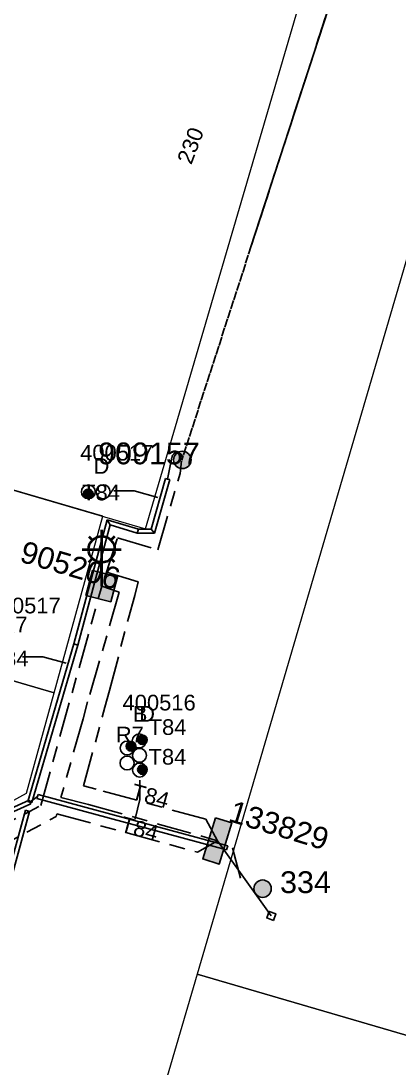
# Model space of a CAD drawing. Header units: metres. Extents: x 302050 to 303650, y 6239465 to 6240758.
# Drawn here: x 302386 to 302429.3, y 6239849.2 to 6239969.4 of the extents above; entities that cross this region are included whole.
import ezdxf
from ezdxf.enums import TextEntityAlignment as Align

# ---------------------------------------------------------------- set-up
doc = ezdxf.new("R2010")
doc.units = ezdxf.units.M
doc.linetypes.add('Cable Exist OH', pattern=[1, 1, 0])
doc.linetypes.add('Cable Exist UG', pattern=[8.2, 4, -1.2, 1.8, -1.2])
doc.layers.get('0').update_dxf_attribs({"color": 6})
doc.layers.add('Cadastre Land Parcels_SP_EXT', color=9, linetype='Continuous', lineweight=5)
for name, color, linetype in [('Duct_SP_EXT', 7, 'Continuous'), ('Equip_SP_SL_EXT', 7, 'Continuous'), ('Mains_LV_EXT', 7, 'Continuous'), ('Mains_LV_SL_EXT', 7, 'Continuous'), ('OH_Details_SP_MISC', 7, 'Continuous'), ('Services_SP_EXT', 7, 'Continuous'), ('SupportsOH_SP_TR_HV_LV_SL_EXT', 7, 'Continuous'), ('SupportsUG_SP_LV_EXT', 7, 'Continuous'), ('SupportsUG_SP_LV_SL_EXT', 7, 'Continuous'), ('Trench_SP_EXT', 7, 'Continuous')]:
    doc.layers.add(name, color=color, linetype=linetype)
doc.styles.add('COLUMN_LABEL', font='arial.ttf')
doc.styles.add('iecARIAL', font='arial.ttf', dxfattribs={"height": 2})
doc.styles.add('POLE_LABEL', font='arial.ttf')
doc.styles.get("Standard").update_dxf_attribs({"font": 'arial.ttf'})

# ---------------------------------------------------------------- blocks, each defined once
blk = doc.blocks.new('COLUMN_EXT')
blk.add_hatch(color=256).paths.add_polyline_path([(-1.49, 1.48), (-1.49, -1.49), (1.48, -1.49), (1.48, 1.48)])
blk.add_lwpolyline([(-1.49, -1.49), (1.48, -1.49), (1.48, 1.48), (-1.49, 1.48)], close=True)
for tag, height, style, flags, p in [('ASSET_NUM', 2.5, 'COLUMN_LABEL', 8, (2, 2)), ('STRUCTURE_PLANT_NUMBER', 0.2, 'POLE_LABEL', 9, (1.81, 0.03)), ('STREET_CODE', 0.2, 'COLUMN_LABEL', 9, (1.81, -0.2))]:
    blk.add_attdef(tag, text='', height=height, dxfattribs=dict(style=style, flags=flags)).set_placement(p, align=Align.MIDDLE_LEFT)
at = {"flags": 9}
for tag, p in [('COLUMN_TYPE', (1.81, -0.4)), ('OWNED_BY', (1.81, -0.6)), ('STATE', (1.81, -0.8)), ('USAGE', (1.81, -1)), ('LEGEND', (1.81, -1.2)), ('STREETNAME', (1.81, -1.6)), ('SUBURB', (1.81, -1.8)), ('LOCATION', (1.81, -1.4)), ('NOTES', (1.81, -2))]:
    blk.add_attdef(tag, text='', height=0.2, dxfattribs=at).set_placement(p, align=Align.MIDDLE_LEFT)
at = {"flags": 1}
blk.add_attdef('Z', (1.81, -2.35), '', height=0.2, dxfattribs=at)
blk = doc.blocks.new('PILLAR_EXT')
blk.add_hatch(color=256).paths.add_polyline_path([(-2.475, 0.99), (-2.475, -0.99), (2.475, -0.99), (2.475, 0.99)])
blk.add_lwpolyline([(-2.475, -0.99), (2.475, -0.99), (2.475, 0.99), (-2.475, 0.99)], close=True)
at = {"style": 'iecARIAL', "flags": 8}
blk.add_attdef('ASSET_NUM', (1.5, 3.5), '', height=2.5, dxfattribs=at)
for tag, p, flags in [('OWNED_BY', (0, -0.2), 9), ('STATE', (0, -0.4), 9), ('SUPPORT_TYPE', (0, -0.6), 9), ('USAGE', (0, -0.8), 9), ('LEGEND', (0, -1), 9), ('LOCATION', (0, -1.2), 9), ('NOTES', (0, -1.4), 9), ('STREETNAME', (0, -1.8), 9), ('SUBURB', (0, -2), 1), ('PARENT', (0, -1.6), 9)]:
    blk.add_attdef(tag, p, '', height=0.2, dxfattribs=dict(flags=flags))
blk = doc.blocks.new('DUCT_EXT')
blk.add_circle((0, 0.8), 0.8)
at = {"flags": 1}
blk.add_attdef('Z', (0, 0), '', height=0.2, dxfattribs=at)
at = {"flags": 9}
for tag, p in [('DUCT_CODE', (0, 0)), ('XSECT_TYPE', (0, -0.2)), ('STATE', (0, -0.6)), ('FB_REFERENCE', (0, -0.4)), ('NOTES', (0, -0.8))]:
    blk.add_attdef(tag, text='', height=0.2, dxfattribs=at).set_placement(p, align=Align.MIDDLE_LEFT)
blk = doc.blocks.new('SL_LANTERN_EXT')
at = {"lineweight": 40}
for p, q in [((0, 1.97), (0, 6.47)), ((-1.46, 5.68), (-1.06, 5.28)), ((1.46, 5.68), (1.06, 5.28)), ((-2.25, 4.22), (2.25, 4.22)), ((-1.46, 2.76), (-1.06, 3.16)), ((0, 0), (0, 2.72)), ((1.46, 2.76), (1.06, 3.16))]:
    blk.add_line(p, q, dxfattribs=at)
blk.add_circle((0, 4.22), 1.5, dxfattribs=at)
at = {"style": 'iecARIAL', "flags": 9}
blk.add_attdef('ASSET_NUM', (1.5, 1.5), '', height=2.5, dxfattribs=at)
for tag, p, height, flags in [('CONSTRUCTED_VOLTAGE', (0.98, -0.65), 0.2, 9), ('CONTROL_TYPE', (0.98, -0.85), 0.2, 9), ('LANTERN_PURPOSE', (0.98, -1.05), 0.2, 9), ('LANTERN_TYPE', (0.98, -1.25), 0.2, 9), ('LNUMBER', (2.18, -3.25), 2.5, 8), ('OPERATING_VOLTAGE', (0.98, -1.65), 0.2, 9), ('ORIENTATION', (0.98, -1.85), 0.2, 9), ('OWNED_BY', (0.98, -2.05), 0.2, 9), ('STATE', (0.98, -2.25), 0.2, 9), ('NO_PHASES', (0.98, -1.45), 0.2, 9), ('USAGE', (0.98, -2.45), 0.2, 9), ('CEXIST', (0.98, -2.65), 0.2, 9), ('CNEW', (0.98, -2.85), 0.2, 9), ('CNUMBER', (0.98, -3.05), 0.2, 9), ('CREMOVE', (0.98, -3.25), 0.2, 9), ('CREPLACE', (0.98, -3.45), 0.2, 9), ('LKINGHEIGHT', (0.98, -3.65), 0.2, 9), ('LBRACKET', (0.98, -3.85), 0.2, 9), ('LBRACKETVOCAB', (0.98, -4.05), 0.2, 9), ('LCATEGORY', (0.98, -4.25), 0.2, 9), ('LCHARGE1', (0.98, -4.45), 0.2, 9), ('LCHARGE1PERCENT', (0.98, -4.65), 0.2, 9), ('LCHARGE2', (0.98, -4.85), 0.2, 9), ('LCHARGE2PERCENT', (0.98, -5.05), 0.2, 9), ('LCHARGE3', (0.98, -5.25), 0.2, 9), ('LCHARGE3PERCENT', (0.98, -5.45), 0.2, 9), ('LEXIST', (0.98, -5.65), 0.2, 9), ('LLAMP', (0.98, -5.85), 0.2, 9), ('LLAMPVOCAB', (0.98, -6.05), 0.2, 9), ('LMAST', (0.98, -6.25), 0.2, 9), ('LMASTVOCAB', (0.98, -6.45), 0.2, 9), ('LNEW', (0.98, -6.65), 0.2, 9), ('LANTNUMBER', (0.98, -6.85), 0.2, 9), ('LOUTREACH', (0.98, -7.25), 0.2, 9), ('LOUTREACHVOCAB', (0.98, -7.45), 0.2, 9), ('LRATECODE', (0.98, -7.65), 0.2, 9), ('LREMOVE', (0.98, -7.85), 0.2, 9), ('LREPLACE', (0.98, -8.05), 0.2, 9), ('LTYPE', (0.98, -8.25), 0.2, 9), ('LTYPEVOCAB', (0.98, -8.45), 0.2, 9), ('STREETNAME', (0.98, -9.25), 0.2, 9), ('SUBURB', (0.98, -9.45), 0.2, 1), ('LEGEND', (0.98, -8.65), 0.2, 9), ('LOCATION', (0.98, -8.85), 0.2, 9), ('NOTES', (0.98, -9.05), 0.2, 9)]:
    blk.add_attdef(tag, p, '', height=height, dxfattribs=dict(flags=flags))
blk = doc.blocks.new('CCP_EXT')
at = {"flags": 9}
for tag, p in [('STATE', (0, -1.8)), ('LEGEND', (0, -1.4)), ('LIFE_SUPPORT', (0, -1.6)), ('NOTES', (0, -2))]:
    blk.add_attdef(tag, text='', height=0.2, dxfattribs=at).set_placement(p, align=Align.MIDDLE_LEFT)
blk.add_wipeout([(0, 0.57), (0.57, 0), (0, -0.57), (-0.57, 0)])
blk.add_lwpolyline([(-0.57, 0), (0, 0.57), (0.57, 0), (0, -0.57), (-0.57, 0)])
at = {"flags": 1}
blk.add_attdef('Z', (0, 0), '', height=0.2, dxfattribs=at)
at = {"flags": 9}
for tag, p in [('CCP_TYPE', (0, 0)), ('CONSTRUCTED_VOLTAGE', (0, -0.2)), ('OPERATING_VOLTAGE', (0, -0.6)), ('ORIENTATION', (0, -0.8)), ('OWNED_BY', (0, -1)), ('NO_PHASES', (0, -0.4)), ('USAGE', (0, -1.2))]:
    blk.add_attdef(tag, text='', height=0.2, dxfattribs=at).set_placement(p, align=Align.MIDDLE_LEFT)
blk = doc.blocks.new('POLE_EXT')
blk.add_hatch(color=256).paths.add_polyline_path([(-1, 0, 1), (1, 0, 1)])
blk.add_lwpolyline([(-1, 0, 1), (1, 0, 1)], format="xyb", close=True)
for tag, height, flags, p in [('pNumber', 2.5, 8, (-17.84, 2.07)), ('OWNED_BY', 0.2, 9, (1.35, -0.4)), ('SPECIAL_USE', 0.2, 9, (1.35, -0.8)), ('STATE', 0.2, 9, (1.35, -1)), ('PARENT', 0.2, 9, (1.35, -0.6)), ('USAGE', 0.2, 9, (1.35, -1.2)), ('cLV', 0.2, 9, (1.35, -1.4)), ('hDepth', 0.2, 9, (1.35, -1.6)), ('hDia', 0.2, 9, (1.35, -1.8)), ('cHV', 0.2, 9, (1.35, -2)), ('LBRACKET', 0.2, 9, (1.35, -2.2)), ('LExisting', 0.2, 9, (1.35, -2.4)), ('cLinedev', 0.2, 9, (1.35, -3.4)), ('LANTNUMBER', 0.2, 9, (1.35, -2.6)), ('LOther', 0.2, 9, (1.35, -2.8)), ('LRemove', 0.2, 9, (1.35, -3)), ('LEGEND', 0.2, 9, (1.35, -3.2)), ('LOCATION', 0.2, 9, (1.35, -3.6)), ('pExisting', 0.2, 9, (1.35, -3.8)), ('pFooting', 0.2, 9, (1.35, -4.4)), ('pNew', 0.2, 9, (1.35, -4.6)), ('PFNUMBER', 0.2, 9, (1.35, -4)), ('NEWPFNUMBER', 0.2, 9, (1.35, -4.2)), ('pRelocate', 0.2, 9, (1.35, -5)), ('pRemove', 0.2, 9, (1.35, -5.2)), ('pReplace', 0.2, 9, (1.35, -5.4)), ('pStay', 0.2, 9, (1.35, -5.6)), ('pType', 0.2, 9, (1.35, -5.8)), ('cspan', 0.2, 9, (1.35, -6)), ('STREETNAME', 0.2, 9, (1.35, -6.2)), ('SUBURB', 0.2, 9, (1.35, -6.4)), ('OPERATED_BY', 0.2, 9, (1.36, -7.01)), ('NOTES', 0.2, 9, (1.35, -6.6)), ('MAINTAINED_BY', 0.2, 9, (1.36, -6.81))]:
    blk.add_attdef(tag, text='', height=height, dxfattribs=dict(flags=flags)).set_placement(p, align=Align.MIDDLE_LEFT)
at = {"style": 'POLE_LABEL'}
for tag, height, flags, p in [('ASSET_NUM', 2.5, 8, (2, 2)), ('STRUCTURE_PLANT_NUMBER', 0.2, 9, (1.35, 0.03)), ('STREET_CODE', 0.2, 9, (1.35, -0.2))]:
    blk.add_attdef(tag, text='', height=height, dxfattribs=dict(at, flags=flags)).set_placement(p, align=Align.MIDDLE_LEFT)
at = {"flags": 1}
blk.add_attdef('Z', (1.35, -7.33), '', height=0.2, dxfattribs=at)
blk = doc.blocks.new('CABLE_LARGE_EXT')
h = blk.add_hatch(color=256)
edge = h.paths.add_edge_path()
edge.add_arc((0, 0.55), 0.55, 0, 360)
blk.add_circle((0, 0.55), 0.55)
at = {"flags": 1}
blk.add_attdef('Z', (0, 0), '', height=0.2, dxfattribs=at)
at = {"flags": 9}
for tag, p in [('COND_CODE', (0, 0)), ('STATE', (0, -0.4)), ('XSECT_SIZE', (0, -0.6)), ('FB_REFERENCE', (0, -0.2)), ('NOTES', (0, -0.8))]:
    blk.add_attdef(tag, text='', height=0.2, dxfattribs=at).set_placement(p, align=Align.MIDDLE_LEFT)

msp = doc.modelspace()

# ---------------------------------------------------------------- linework, layer by layer
at = {"layer": 'Cadastre Land Parcels_SP_EXT', "linetype": 'Continuous'}
for points in [[(302566.75, 6239983.99), (302452.27, 6240017.49), (302406.18, 6239859.95), (302544.01, 6239819.61), (302566.75, 6239983.99)], [(302423.59, 6239990.71), (302388.04, 6240001.12), (302364.75, 6239921.47), (302400.29, 6239911.07), (302423.59, 6239990.71)], [(302395.39, 6239912.5), (302364.75, 6239921.47), (302358.85, 6239901.32), (302389.8, 6239892.26), (302395.39, 6239912.5)], [(302386.62, 6239880.74), (302389.8, 6239892.26), (302358.85, 6239901.32), (302354.45, 6239886.29), (302381.73, 6239878.05), (302386.62, 6239880.74)], [(302455.13, 6239711.23), (302530.63, 6239723), (302538.29, 6239778.31), (302544.01, 6239819.61), (302406.18, 6239859.95), (302358.22, 6239696.13), (302455.13, 6239711.23)]]:
    msp.add_lwpolyline(points, close=True, dxfattribs=at)
at = {"layer": 'Duct_SP_EXT'}
for p, q in [((302400.93, 6239911.04), (302402.58, 6239916.85)), ((302401.29, 6239910.56), (302403.05, 6239916.71)), ((302402.58, 6239916.85), (302402.81, 6239916.78)), ((302403.05, 6239916.71), (302402.81, 6239916.78)), ((302393.97, 6239904.97), (302395.88, 6239912.11)), ((302394.43, 6239904.85), (302396.21, 6239911.51)), ((302395.88, 6239912.11), (302399.45, 6239911.02)), ((302395.88, 6239912.11), (302396.04, 6239911.81)), ((302396.21, 6239911.51), (302396.04, 6239911.81)), ((302396.21, 6239911.51), (302399.31, 6239910.56)), ((302399.31, 6239910.56), (302399.38, 6239910.79)), ((302399.31, 6239910.56), (302399.35, 6239910.55)), ((302399.35, 6239910.55), (302399.38, 6239910.79)), ((302399.35, 6239910.55), (302401.29, 6239910.56)), ((302399.42, 6239911.03), (302399.38, 6239910.79)), ((302399.45, 6239911.02), (302399.38, 6239910.79)), ((302399.42, 6239911.03), (302400.93, 6239911.04)), ((302399.45, 6239911.02), (302399.42, 6239911.03)), ((302400.93, 6239911.04), (302401.11, 6239910.8)), ((302401.29, 6239910.56), (302401.11, 6239910.8)), ((302392.07, 6239897.85), (302393.97, 6239904.97)), ((302392.53, 6239897.72), (302394.43, 6239904.85)), ((302393.97, 6239904.97), (302394.2, 6239904.91)), ((302393.97, 6239904.97), (302394.2, 6239904.91)), ((302394.43, 6239904.85), (302394.2, 6239904.91)), ((302394.43, 6239904.85), (302394.2, 6239904.91)), ((302386.8, 6239879.78), (302392.07, 6239897.85)), ((302387.26, 6239879.65), (302392.53, 6239897.72)), ((302392.07, 6239897.85), (302392.07, 6239897.85)), ((302392.07, 6239897.85), (302392.3, 6239897.78)), ((302392.07, 6239897.85), (302392.3, 6239897.78)), ((302392.53, 6239897.72), (302392.3, 6239897.78)), ((302392.53, 6239897.72), (302392.3, 6239897.78)), ((302392.53, 6239897.72), (302392.53, 6239897.72)), ((302381.46, 6239877.46), (302386.93, 6239879.93)), ((302386.93, 6239879.93), (302387.03, 6239879.71)), ((302387.83, 6239880.11), (302387.89, 6239880.34)), ((302387.83, 6239880.11), (302409.57, 6239874.22)), ((302387.96, 6239880.57), (302387.89, 6239880.34)), ((302387.96, 6239880.57), (302409.69, 6239874.68)), ((302379.97, 6239854.84), (302386.53, 6239878.76)), ((302381.52, 6239876.96), (302387.13, 6239879.5)), ((302386.53, 6239878.76), (302386.76, 6239878.7)), ((302386.99, 6239878.64), (302386.76, 6239878.7)), ((302386.8, 6239879.78), (302387.03, 6239879.71)), ((302387.26, 6239879.65), (302387.03, 6239879.71)), ((302387.13, 6239879.5), (302387.03, 6239879.71)), ((302380.43, 6239854.71), (302386.99, 6239878.64)), ((302409.57, 6239874.22), (302409.63, 6239874.45)), ((302409.69, 6239874.68), (302409.63, 6239874.45))]:
    msp.add_line(p, q, dxfattribs=at)
for points in [[(302396.66, 6239915.42), (302398.99, 6239915.42), (302401.67, 6239914.66)], [(302386.17, 6239896.39), (302388.5, 6239896.39), (302391.18, 6239895.63)], [(302399.61, 6239882.2), (302399.62, 6239879.99), (302399.07, 6239877.78)]]:
    msp.add_lwpolyline(points, dxfattribs=at)
at = {"layer": 'Mains_LV_EXT', "linetype": 'Cable Exist OH'}
msp.add_lwpolyline([(302427.31, 6239989.58), (302404.43, 6239918.95)], dxfattribs=at)
at = {"layer": 'Mains_LV_EXT', "linetype": 'Cable Exist UG'}
for points in [[(302408.51, 6239875.25), (302407.19, 6239877.73), (302407.19, 6239877.73), (302394.6, 6239881.2), (302393.16, 6239881.55), (302393.16, 6239881.55), (302395.62, 6239890.59), (302396.15, 6239892.51), (302398.31, 6239900.8), (302399.03, 6239903.4), (302399.43, 6239904.98), (302395.81, 6239906.09), (302397.07, 6239910.02), (302397.07, 6239910.02), (302401.68, 6239908.67), (302404.24, 6239917.43), (302404.4, 6239918.87)], [(302309.92, 6239913.34), (302311.2, 6239910.44), (302311.2, 6239910.44), (302309.39, 6239903.95), (302301.9, 6239899.94), (302324.05, 6239893.4), (302324.05, 6239893.4), (302345.52, 6239886.9), (302345.26, 6239884.89), (302345.26, 6239884.89), (302346.59, 6239884.49), (302382.1, 6239873.77), (302390.03, 6239878.05), (302390.11, 6239878.36), (302406.24, 6239873.94), (302408.51, 6239875.25)]]:
    msp.add_lwpolyline(points, dxfattribs=at)
at = {"layer": 'Mains_LV_SL_EXT', "linetype": 'Cable Exist UG'}
for points in [[(302354.2, 6239916.19), (302357.64, 6239914.97), (302357.64, 6239914.97), (302349.67, 6239887.75), (302349.04, 6239885.84), (302349.04, 6239885.84), (302381.87, 6239875.93), (302388.27, 6239879.32), (302395.25, 6239904.49)], [(302395.25, 6239904.49), (302397.26, 6239903.79), (302397.26, 6239903.79), (302393.64, 6239891.2), (302393.12, 6239889.27), (302393.12, 6239889.27), (302390.58, 6239880.24), (302393.73, 6239879.44), (302393.73, 6239879.44), (302407.21, 6239875.65), (302408.51, 6239875.25)]]:
    msp.add_lwpolyline(points, dxfattribs=at)
at = {"layer": 'OH_Details_SP_MISC', "color": 7, "linetype": 'Continuous', "flags": 128}
msp.add_lwpolyline([(302473.28, 6240145.82), (302450.82, 6240069.65), (302427.34, 6239989.59), (302412.31, 6239943.32)], dxfattribs=at)
at = {"layer": 'Trench_SP_EXT', "linetype": 'Cable Exist UG'}
msp.add_lwpolyline([(302402.81, 6239916.78), (302403.3, 6239919.25), (302403.3, 6239919.25, -0.860118), (302404.52, 6239919.29)], format="xyb", dxfattribs=at)
for points in [[(302387.89, 6239880.34), (302387.03, 6239879.71)], [(302411.15, 6239870.97), (302410.26, 6239874.45)]]:
    msp.add_lwpolyline(points, dxfattribs=at)

# ---------------------------------------------------------------- block references
at = {"layer": 'Duct_SP_EXT'}
for name, p in [('DUCT_EXT', (302393.72, 6239914.51)), ('DUCT_EXT', (302395.42, 6239914.52)), ('CABLE_LARGE_EXT', (302393.71, 6239914.53)), ('DUCT_EXT', (302399.55, 6239885.92)), ('CABLE_LARGE_EXT', (302399.92, 6239886.3)), ('CABLE_LARGE_EXT', (302398.61, 6239885.56)), ('CABLE_LARGE_EXT', (302399.92, 6239882.88))]:
    msp.add_blockref(name, p, dxfattribs=at)
for p, rotation in [((302398.97, 6239885.91), 90.20609903426525), ((302398.96, 6239884.19), 90.20609903426525), ((302400.39, 6239885.07), 90.16136329840982), ((302400.4, 6239883.38), 90.16136329840982)]:
    msp.add_blockref('DUCT_EXT', p, dxfattribs=dict(at, rotation=rotation))
at = {"layer": 'Equip_SP_SL_EXT'}
msp.add_blockref('SL_LANTERN_EXT', (302395.25, 6239904.49), dxfattribs=at)
at = {"layer": 'SupportsOH_SP_TR_HV_LV_SL_EXT'}
ref = msp.add_blockref('POLE_EXT', (302404.49, 6239918.97), dxfattribs=at)
ref.add_attrib('ASSET_NUM', '909157', dxfattribs={"layer": '0', "height": 2.5, "style": 'POLE_LABEL'}).set_placement((302406.49, 6239919.72), align=Align.MIDDLE_RIGHT)
ref = msp.add_blockref('POLE_EXT', (302413.69, 6239869.76), dxfattribs=at)
ref.add_attrib('ASSET_NUM', '334', dxfattribs={"layer": '0', "height": 2.5, "style": 'POLE_LABEL'}).set_placement((302415.69, 6239870.51), align=Align.MIDDLE_LEFT)
at = {"layer": 'SupportsUG_SP_LV_EXT'}
ref = msp.add_blockref('PILLAR_EXT', (302408.51, 6239875.25), dxfattribs=dict(at, rotation=252.9836152228056))
ref.add_attrib('ASSET_NUM', '133829', dxfattribs={"layer": '0', "height": 2.5, "rotation": 342.9836, "style": 'iecARIAL'}).set_placement((302410.01, 6239878.75), align=Align.MIDDLE_LEFT)
at = {"layer": 'SupportsUG_SP_LV_SL_EXT'}
ref = msp.add_blockref('COLUMN_EXT', (302395.25, 6239904.49), dxfattribs=dict(at, rotation=75.23936933578457))
ref.add_attrib('ASSET_NUM', '905206', dxfattribs={"layer": '0', "height": 2.5, "rotation": 343.5829, "style": 'COLUMN_LABEL'}).set_placement((302397.25, 6239905.24), align=Align.MIDDLE_RIGHT)

# ---------------------------------------------------------------- texts
at = {"layer": 'Cadastre Land Parcels_SP_EXT'}
msp.add_text('230', height=1.8, rotation=69.2646, dxfattribs=at).set_placement((302405.52, 6239952.77))
at = {"layer": 'Duct_SP_EXT'}
for s, p in [('400517', (302392.78, 6239918.9)), ('D', (302394.32, 6239917.38)), ('T84', (302393.01, 6239914.33)), ('400517', (302382.17, 6239901.36)), ('R7', (302383.54, 6239899.18)), ('T84', (302382.53, 6239895.28)), ('400516', (302397.64, 6239890.22)), ('B', (302398.81, 6239888.93)), ('D', (302399.54, 6239888.93)), ('R7', (302396.87, 6239886.55)), ('T84', (302400.63, 6239887.41)), ('T84', (302400.62, 6239884))]:
    msp.add_text(s, height=1.8, dxfattribs=at).set_placement(p)
at = {"layer": 'Mains_LV_EXT'}
for rotation, p in [(344.6086, (302398.51, 6239880.12)), (344.3786, (302397.26, 6239876.36))]:
    msp.add_text('T84', height=1.8, rotation=rotation, dxfattribs=at).set_placement(p)

# ---------------------------------------------------------------- next in the draw order: block references
at = {"layer": 'Services_SP_EXT', "rotation": 114.9836147063664}
msp.add_blockref('CCP_EXT', (302414.69, 6239866.64), dxfattribs=at)

# ---------------------------------------------------------------- next in the draw order: linework, layer by layer
at = {"layer": 'Services_SP_EXT'}
msp.add_lwpolyline([(302408.51, 6239875.25), (302414.69, 6239866.64)], dxfattribs=at)

doc.saveas('drawing.dxf')
